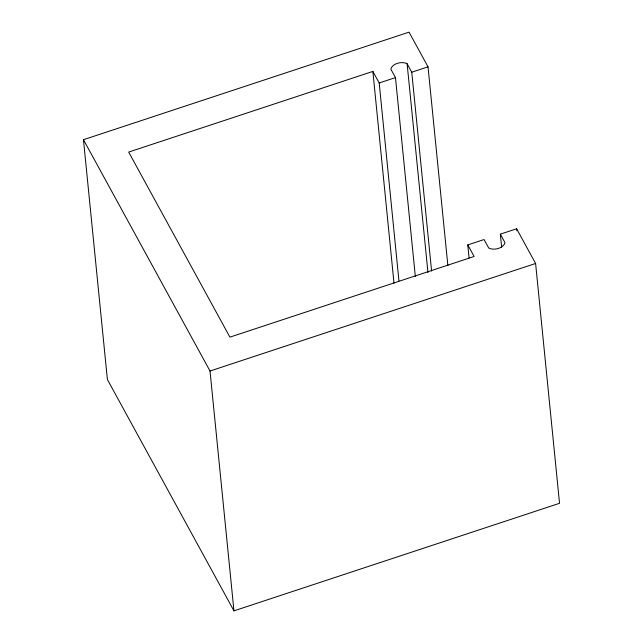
<?xml version="1.0" encoding="UTF-8"?>
<svg xmlns="http://www.w3.org/2000/svg" width="643" height="643" viewBox="0 0 643 643"><rect width="100%" height="100%" fill="white"/><g stroke="black" fill="none" stroke-linecap="round" stroke-linejoin="round"><path stroke-width="0.96" d="M501.636 247.145L500.342 234.156L516.618 228.779L535.603 263.477L559.539 503.3L233.956 610.85L107.397 379.523L83.461 139.7L409.044 32.15L428.029 66.848L447.882 265.704M398.941 280.838L379.193 82.979L372.868 71.413L128.672 152.078L229.921 337.141L474.108 256.477L467.782 244.911L484.058 239.534L488.696 248.005L490.649 248.793A10.939 7.933 -5.7 0 0 504.345 244.268L504.972 242.628L500.342 234.156M379.193 82.979L395.469 77.602L390.84 69.131L391.466 67.491A10.939 7.933 -5.7 0 1 405.154 62.966L407.115 63.753L411.753 72.225L431.598 271.081M411.753 72.225L428.029 66.848M233.956 610.85L210.02 371.027L535.603 263.477M83.461 139.7L210.02 371.027M516.618 228.779L516.819 230.773M467.782 244.911L469.077 257.899M407.115 63.753L427.965 272.6M395.469 77.602L415.322 276.458M372.868 71.413L394.006 283.258"/></g></svg>
